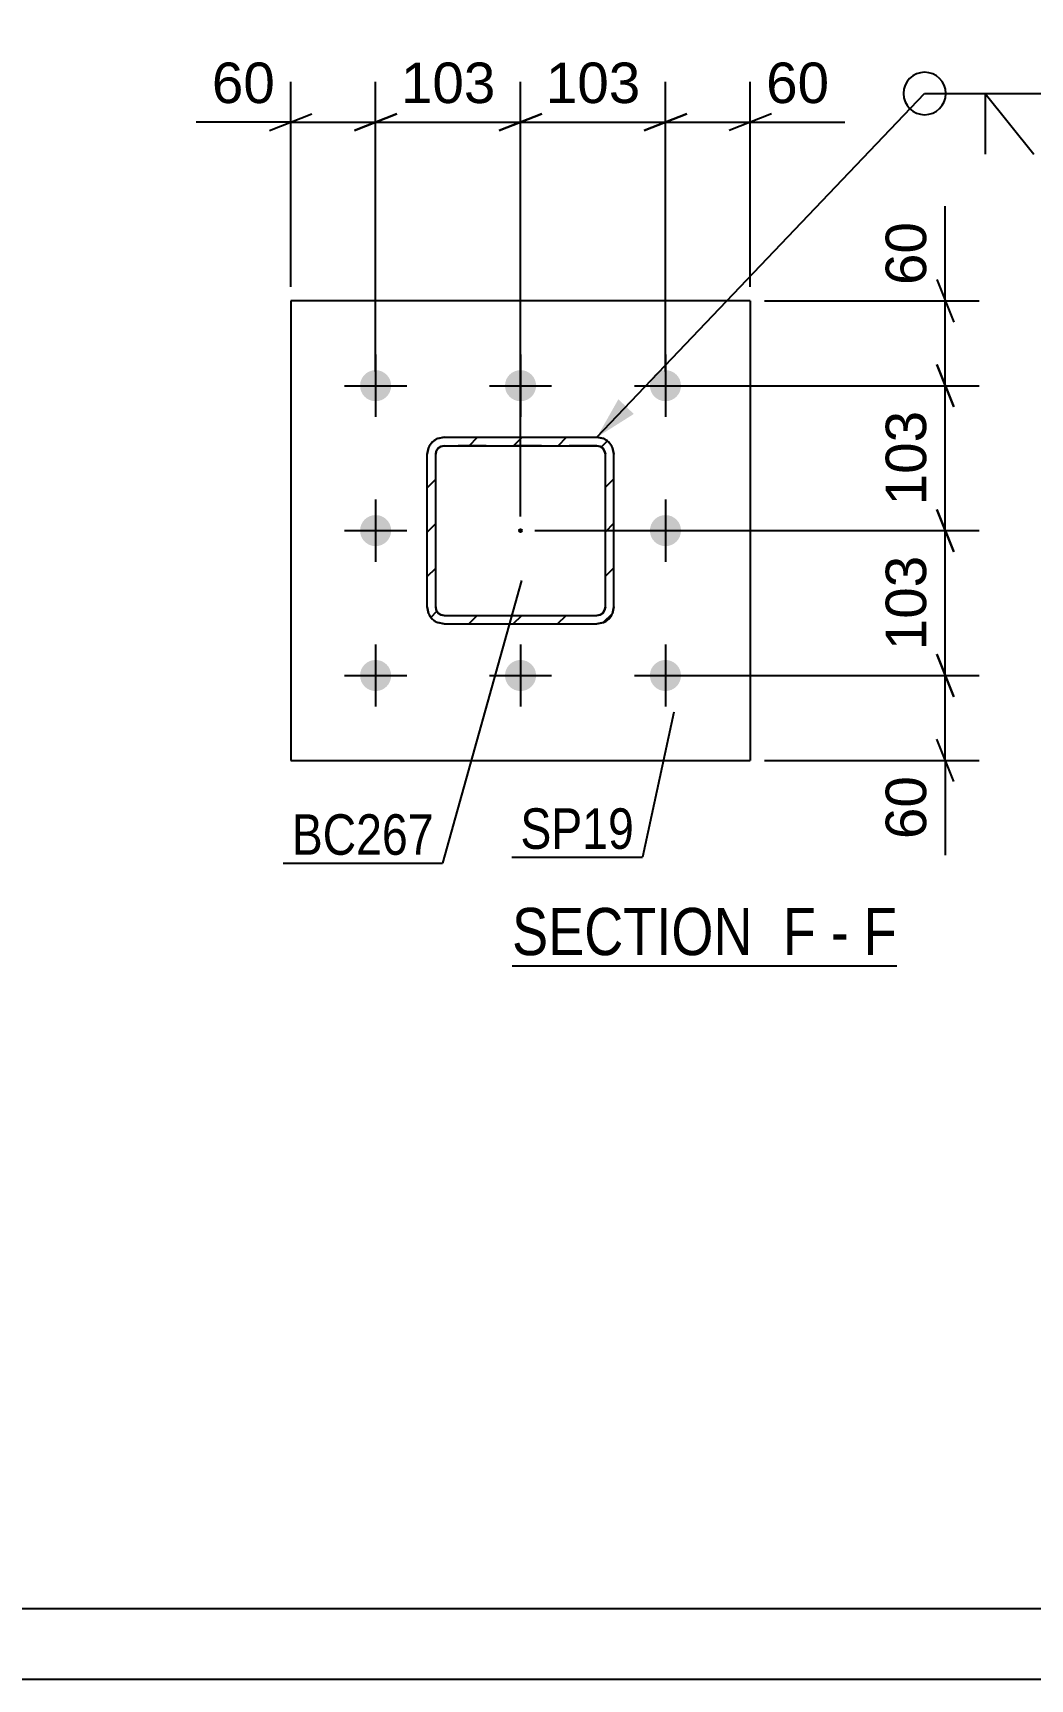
# Model space of a CAD drawing. Header units: millimetres. Extents: x -116 to 725, y -385 to 209.
# Drawn here: x 214.9 to 285.4, y -385.1 to -268.7 of the extents above; entities that cross this region are included whole.
import ezdxf

# ---------------------------------------------------------------- set-up
doc = ezdxf.new("R2010")
doc.units = ezdxf.units.MM
doc.linetypes.add('DXK_LINE_DOT2', pattern=[3.9198, 1.9599, -1.9599])
doc.linetypes.add('DXK_LINE_DOT3', pattern=[5.9187, 2.979, -0.9799, 0.9799, -0.9799])
doc.styles.add('Arial', font='arial.ttf', dxfattribs={"height": 0.2})
doc.styles.add('Arial Narrow', font='ARIALN.TTF', dxfattribs={"height": 0.2})

# ---------------------------------------------------------------- blocks, each defined once
blk = doc.blocks.new('Unknown-203724257-1113')
at = {"color": 5, "linetype": 'Continuous'}
for p, q in [((-110.93, -380.13), (720.07, -380.13)), ((-115.93, -385.13), (725.07, -385.13))]:
    blk.add_line(p, q, dxfattribs=at)
blk = doc.blocks.new('Unknown-203724257-16 - 7663')
at = {"color": 6, "linetype": 'Continuous'}
blk.add_line((248.76, -334.67), (275.97, -334.67), dxfattribs=at)
at = {"color": 0, "linetype": 'Continuous'}
for points in [[(266.86, -333.92), (266.86, -330.42), (248.76, -330.42), (248.76, -333.92)], [(270.26, -333.92), (270.26, -330.42), (267.91, -330.42), (267.91, -333.92)], [(272.58, -333.92), (272.58, -330.42), (271.31, -330.42), (271.31, -333.92)], [(275.97, -333.92), (275.97, -330.42), (273.63, -330.42), (273.63, -333.92)]]:
    blk.add_wipeout(points, dxfattribs=at)
at = {"color": 7, "linetype": 'Continuous', "style": 'Arial Narrow'}
for s, p in [('SECTION ', (248.76, -333.92)), ('F', (267.91, -333.92)), ('F', (273.63, -333.92)), ('-', (271.31, -333.92))]:
    blk.add_text(s, height=3.34, dxfattribs=at).set_placement(p)
blk = doc.blocks.new('Part-203724257-7722 - 7663')
at = {"linetype": 'Continuous'}
h = blk.add_hatch(dxfattribs=at)
h.set_pattern_fill('', scale=0.7, style=0, pattern_type=0)
h.set_pattern_definition([(45, (255.2162, -310.4003), (-1.57154, 1.57154), [])])
h.paths.add_polyline_path([(254.76, -310.49), (255.22, -310.4), (255.61, -310.14), (255.87, -309.75), (255.96, -309.29), (255.96, -298.49), (255.87, -298.03), (255.61, -297.64), (255.22, -297.38), (254.76, -297.29), (243.96, -297.29), (243.5, -297.38), (243.11, -297.64), (242.85, -298.03), (242.76, -298.49), (242.76, -309.29), (242.85, -309.75), (243.11, -310.14), (243.5, -310.4), (243.96, -310.49)])
h.paths.add_polyline_path([(243.96, -309.89), (243.73, -309.85), (243.53, -309.72), (243.4, -309.52), (243.36, -309.29), (243.36, -298.49), (243.4, -298.26), (243.53, -298.07), (243.73, -297.94), (243.96, -297.89), (254.76, -297.89), (254.99, -297.94), (255.18, -298.07), (255.31, -298.26), (255.36, -298.49), (255.36, -309.29), (255.31, -309.52), (255.18, -309.72), (254.99, -309.85), (254.76, -309.89)])
blk.add_hatch(color=246, dxfattribs=at).paths.add_polyline_path([(249.36, -303.99, -1), (249.36, -303.79, -1)])
at = {"color": 7, "linetype": 'DXK_LINE_DOT2'}
for p, q in [((242.76, -298.49), (242.85, -298.03)), ((243.53, -298.07), (243.4, -298.26)), ((243.5, -297.38), (243.96, -297.29)), ((243.73, -297.94), (243.53, -298.07)), ((243.96, -297.89), (243.73, -297.94)), ((243.96, -297.29), (254.76, -297.29)), ((254.76, -297.89), (243.96, -297.89)), ((254.76, -297.29), (255.22, -297.38)), ((254.99, -297.94), (254.76, -297.89)), ((255.18, -298.07), (254.99, -297.94)), ((255.31, -298.26), (255.18, -298.07)), ((255.87, -298.03), (255.96, -298.49)), ((242.76, -309.29), (242.76, -298.49)), ((243.4, -298.26), (243.36, -298.49)), ((243.36, -309.29), (243.36, -298.49)), ((255.36, -298.49), (255.31, -298.26)), ((255.36, -309.29), (255.36, -298.49)), ((255.96, -309.29), (255.96, -298.49)), ((242.85, -309.75), (242.76, -309.29)), ((243.36, -309.29), (243.4, -309.52)), ((243.4, -309.52), (243.53, -309.72)), ((243.53, -309.72), (243.73, -309.85)), ((254.99, -309.85), (255.18, -309.72)), ((255.18, -309.72), (255.31, -309.52)), ((255.31, -309.52), (255.36, -309.29)), ((255.96, -309.29), (255.87, -309.75)), ((243.96, -310.49), (243.5, -310.4)), ((243.73, -309.85), (243.96, -309.89)), ((243.96, -309.89), (254.76, -309.89)), ((243.96, -310.49), (254.76, -310.49)), ((254.76, -309.89), (254.99, -309.85)), ((255.22, -310.4), (254.76, -310.49))]:
    blk.add_line(p, q, dxfattribs=at)
at = {"color": 2, "linetype": 'Continuous'}
for p, q in [((242.85, -298.03), (242.76, -298.49)), ((243.4, -298.26), (243.53, -298.07)), ((243.96, -297.29), (243.5, -297.38)), ((243.53, -298.07), (243.73, -297.94)), ((243.73, -297.94), (243.96, -297.89)), ((243.96, -297.29), (254.76, -297.29)), ((243.96, -297.89), (254.76, -297.89)), ((255.22, -297.38), (254.76, -297.29)), ((254.76, -297.89), (254.99, -297.94)), ((254.99, -297.94), (255.18, -298.07)), ((255.18, -298.07), (255.31, -298.26)), ((255.96, -298.49), (255.87, -298.03)), ((242.76, -309.29), (242.76, -298.49)), ((243.36, -298.49), (243.4, -298.26)), ((243.36, -309.29), (243.36, -298.49)), ((255.31, -298.26), (255.36, -298.49)), ((255.36, -309.29), (255.36, -298.49)), ((255.96, -309.29), (255.96, -298.49)), ((242.76, -309.29), (242.85, -309.75)), ((243.4, -309.52), (243.36, -309.29)), ((243.53, -309.72), (243.4, -309.52)), ((243.73, -309.85), (243.53, -309.72)), ((255.18, -309.72), (254.99, -309.85)), ((255.31, -309.52), (255.18, -309.72)), ((255.36, -309.29), (255.31, -309.52)), ((255.87, -309.75), (255.96, -309.29)), ((243.5, -310.4), (243.96, -310.49)), ((243.96, -309.89), (243.73, -309.85)), ((243.96, -309.89), (254.76, -309.89)), ((243.96, -310.49), (254.76, -310.49)), ((254.99, -309.85), (254.76, -309.89)), ((254.76, -310.49), (255.22, -310.4))]:
    blk.add_line(p, q, dxfattribs=at)
at = {"color": 7, "linetype": 'DXK_LINE_DOT3'}
blk.add_line((249.36, -303.89), (249.36, -303.89), dxfattribs=at)
at = {"color": 246, "linetype": 'DXK_LINE_DOT2'}
blk.add_line((249.36, -303.89), (249.36, -303.89), dxfattribs=at)
at = {"color": 246, "linetype": 'Continuous'}
blk.add_circle((249.36, -303.89), 0.1, dxfattribs=at)
at = {"color": 7, "linetype": 'DXK_LINE_DOT2'}
for centre, start, end in [((243.96, -298.49), 112.5, 157.5), ((254.76, -298.49), 22.5, 67.5), ((243.96, -309.29), 202.5, 247.5), ((254.76, -309.29), 292.5, 337.5)]:
    blk.add_arc(centre, 1.2, start, end, dxfattribs=at)
at = {"color": 2, "linetype": 'Continuous'}
for centre, start, end in [((243.96, -298.49), 112.5, 157.5), ((254.76, -298.49), 22.5, 67.5), ((243.96, -309.29), 202.5, 247.5), ((254.76, -309.29), 292.5, 337.5)]:
    blk.add_arc(centre, 1.2, start, end, dxfattribs=at)
blk = doc.blocks.new('Bolt-203724257-7725 - 7663')
at = {"linetype": 'Continuous'}
for points in [[(240.21, -293.64, -1), (238.01, -293.64, -1)], [(250.46, -293.64, -1), (248.26, -293.64, -1)], [(260.71, -293.64, -1), (258.51, -293.64, -1)], [(240.21, -303.89, -1), (238.01, -303.89, -1)], [(260.71, -303.89, -1), (258.51, -303.89, -1)], [(240.21, -314.14, -1), (238.01, -314.14, -1)], [(250.46, -314.14, -1), (248.26, -314.14, -1)], [(260.71, -314.14, -1), (258.51, -314.14, -1)]]:
    blk.add_hatch(color=1, dxfattribs=at).paths.add_polyline_path(points)
at = {"color": 1, "linetype": 'Continuous'}
for p, q in [((239.11, -291.44), (239.11, -295.84)), ((249.36, -291.44), (249.36, -295.84)), ((259.61, -291.44), (259.61, -295.84)), ((236.91, -293.64), (241.31, -293.64)), ((247.16, -293.64), (251.56, -293.64)), ((257.41, -293.64), (261.81, -293.64)), ((239.11, -301.69), (239.11, -306.09)), ((259.61, -301.69), (259.61, -306.09)), ((236.91, -303.89), (241.31, -303.89)), ((257.41, -303.89), (261.81, -303.89)), ((239.11, -311.94), (239.11, -316.34)), ((249.36, -311.94), (249.36, -316.34)), ((259.61, -311.94), (259.61, -316.34)), ((236.91, -314.14), (241.31, -314.14)), ((247.16, -314.14), (251.56, -314.14)), ((257.41, -314.14), (261.81, -314.14))]:
    blk.add_line(p, q, dxfattribs=at)
blk = doc.blocks.new('Part-203724257-7825 - 7663')
at = {"color": 2, "linetype": 'Continuous'}
for p, q in [((233.11, -287.64), (233.11, -320.14)), ((265.61, -287.64), (233.11, -287.64)), ((265.61, -287.64), (265.61, -320.14)), ((233.11, -320.14), (265.61, -320.14))]:
    blk.add_line(p, q, dxfattribs=at)
blk = doc.blocks.new('StraightDimension-203724257-7923 - 7663')
at = {"color": 7, "linetype": 'Continuous'}
for p, q in [((278.8, -292.14), (280, -295.14)), ((260.61, -293.64), (281.8, -293.64)), ((279.4, -303.89), (279.4, -293.64)), ((280, -305.39), (278.8, -302.39)), ((250.36, -303.89), (281.8, -303.89))]:
    blk.add_line(p, q, dxfattribs=at)
at = {"color": 0}
blk.add_wipeout([(278.65, -294.83), (274.45, -294.83), (274.45, -302.7), (278.65, -302.7)], dxfattribs=at)
at = {"color": 3, "style": 'Arial'}
blk.add_text('103', height=2.865, rotation=90.0002, dxfattribs=at).set_placement((278.05, -302.1))
blk = doc.blocks.new('StraightDimension-203724257-7913 - 7663')
at = {"color": 7, "linetype": 'Continuous'}
for p, q in [((279.4, -287.64), (279.4, -280.94)), ((279.4, -287.64), (279.4, -280.94)), ((278.8, -286.14), (280, -289.14)), ((266.61, -287.64), (281.8, -287.64)), ((279.4, -293.64), (279.4, -287.64)), ((280, -295.14), (278.8, -292.14)), ((260.61, -293.64), (281.8, -293.64))]:
    blk.add_line(p, q, dxfattribs=at)
at = {"color": 0}
blk.add_wipeout([(278.65, -281.47), (274.45, -281.47), (274.45, -287.12), (278.65, -287.12)], dxfattribs=at)
at = {"color": 3, "style": 'Arial'}
blk.add_text('60', height=2.865, rotation=90.0002, dxfattribs=at).set_placement((278.05, -286.52))
blk = doc.blocks.new('StraightDimension-203724257-7884 - 7663')
at = {"color": 7, "linetype": 'Continuous'}
for p, q in [((239.11, -292.64), (239.11, -272.15)), ((249.36, -302.89), (249.36, -272.15)), ((237.61, -275.6), (240.61, -274.4)), ((250.86, -274.4), (247.86, -275.6)), ((239.11, -275), (249.36, -275))]:
    blk.add_line(p, q, dxfattribs=at)
at = {"color": 0}
blk.add_wipeout([(248.17, -274.25), (248.17, -270.05), (240.3, -270.05), (240.3, -274.25)], dxfattribs=at)
at = {"color": 3, "style": 'Arial'}
blk.add_text('103', height=2.865, dxfattribs=at).set_placement((240.9, -273.65))
blk = doc.blocks.new('StraightDimension-203724257-7855 - 7663')
at = {"color": 7, "linetype": 'Continuous'}
for p, q in [((259.61, -292.64), (259.61, -272.15)), ((265.61, -286.64), (265.61, -272.15)), ((258.11, -275.6), (261.11, -274.4)), ((267.11, -274.4), (264.11, -275.6)), ((259.61, -275), (265.61, -275)), ((265.61, -275), (272.3, -275)), ((265.61, -275), (272.3, -275))]:
    blk.add_line(p, q, dxfattribs=at)
at = {"color": 0}
blk.add_wipeout([(271.78, -274.25), (271.78, -270.05), (266.13, -270.05), (266.13, -274.25)], dxfattribs=at)
at = {"color": 3, "style": 'Arial'}
blk.add_text('60', height=2.865, dxfattribs=at).set_placement((266.73, -273.65))
blk = doc.blocks.new('StraightDimension-203724257-7865 - 7663')
at = {"color": 7, "linetype": 'Continuous'}
for p, q in [((249.36, -302.89), (249.36, -272.15)), ((259.61, -292.64), (259.61, -272.15)), ((247.86, -275.6), (250.86, -274.4)), ((261.11, -274.4), (258.11, -275.6)), ((249.36, -275), (259.61, -275))]:
    blk.add_line(p, q, dxfattribs=at)
at = {"color": 0}
blk.add_wipeout([(258.42, -274.25), (258.42, -270.05), (250.55, -270.05), (250.55, -274.25)], dxfattribs=at)
at = {"color": 3, "style": 'Arial'}
blk.add_text('103', height=2.865, dxfattribs=at).set_placement((251.15, -273.65))
blk = doc.blocks.new('StraightDimension-203724257-7874 - 7663')
at = {"color": 7, "linetype": 'Continuous'}
for p, q in [((233.11, -286.64), (233.11, -272.15)), ((239.11, -292.64), (239.11, -272.15)), ((231.61, -275.6), (234.61, -274.4)), ((240.61, -274.4), (237.61, -275.6)), ((233.11, -275), (226.41, -275)), ((233.11, -275), (226.41, -275)), ((233.11, -275), (239.11, -275))]:
    blk.add_line(p, q, dxfattribs=at)
at = {"color": 0}
blk.add_wipeout([(232.58, -274.25), (232.58, -270.05), (226.93, -270.05), (226.93, -274.25)], dxfattribs=at)
at = {"color": 3, "style": 'Arial'}
blk.add_text('60', height=2.865, dxfattribs=at).set_placement((227.53, -273.65))
blk = doc.blocks.new('StraightDimension-203724257-7894 - 7663')
at = {"color": 7, "linetype": 'Continuous'}
for p, q in [((278.8, -302.39), (280, -305.39)), ((250.36, -303.89), (281.8, -303.89)), ((279.4, -314.14), (279.4, -303.89)), ((280, -315.64), (278.8, -312.64)), ((260.61, -314.14), (281.8, -314.14))]:
    blk.add_line(p, q, dxfattribs=at)
at = {"color": 0}
blk.add_wipeout([(278.65, -305.08), (274.45, -305.08), (274.45, -312.95), (278.65, -312.95)], dxfattribs=at)
at = {"color": 3, "style": 'Arial'}
blk.add_text('103', height=2.865, rotation=90.0002, dxfattribs=at).set_placement((278.05, -312.35))
blk = doc.blocks.new('StraightDimension-203724257-7903 - 7663')
at = {"color": 7, "linetype": 'Continuous'}
for p, q in [((278.8, -312.64), (280, -315.64)), ((260.61, -314.14), (281.8, -314.14)), ((279.4, -320.14), (279.4, -314.14)), ((280, -321.64), (278.8, -318.64)), ((266.61, -320.14), (281.8, -320.14)), ((279.4, -320.14), (279.4, -326.84)), ((279.4, -320.14), (279.4, -326.84))]:
    blk.add_line(p, q, dxfattribs=at)
at = {"color": 0}
blk.add_wipeout([(278.65, -320.67), (274.45, -320.67), (274.45, -326.31), (278.65, -326.31)], dxfattribs=at)
at = {"color": 3, "style": 'Arial'}
blk.add_text('60', height=2.865, rotation=90.0002, dxfattribs=at).set_placement((278.05, -325.71))
blk = doc.blocks.new('Mark-203724257-7718 - 7663')
at = {"color": 30, "linetype": 'Continuous'}
for p in [(249.43, -307.42), (232.58, -327.42)]:
    blk.add_line(p, (243.83, -327.42), dxfattribs=at)
at = {"color": 0}
blk.add_wipeout([(243.23, -326.82), (243.23, -323.82), (233.18, -323.82), (233.18, -326.82)], dxfattribs=at)
blk.add_wipeout([(243.23, -326.82), (243.23, -323.82), (233.18, -323.82), (233.18, -326.82)], dxfattribs=at)
at = {"color": 3, "style": 'Arial Narrow'}
blk.add_text('BC267', height=2.863, dxfattribs=at).set_placement((233.18, -326.82))
blk = doc.blocks.new('Mark-203724257-7821 - 7663')
at = {"color": 30, "linetype": 'Continuous'}
for p in [(260.21, -316.73), (248.75, -327)]:
    blk.add_line(p, (257.99, -327), dxfattribs=at)
at = {"color": 0}
blk.add_wipeout([(257.39, -326.4), (257.39, -323.4), (249.35, -323.4), (249.35, -326.4)], dxfattribs=at)
blk.add_wipeout([(257.39, -326.4), (257.39, -323.4), (249.35, -323.4), (249.35, -326.4)], dxfattribs=at)
at = {"color": 3, "style": 'Arial Narrow'}
blk.add_text('SP19', height=2.863, dxfattribs=at).set_placement((249.35, -326.4))
blk = doc.blocks.new('WeldMark-203724257-7932 - 7663')
at = {"linetype": 'Continuous'}
blk.add_hatch(color=30, dxfattribs=at).paths.add_polyline_path([(257.37, -295.64), (254.76, -297.29), (256.28, -294.6)])
at = {"color": 30, "linetype": 'Continuous'}
for p, q in [((254.76, -297.29), (277.94, -272.97)), ((277.94, -272.97), (286.94, -272.97))]:
    blk.add_line(p, q, dxfattribs=at)
at = {"color": 3, "linetype": 'Continuous'}
for q in [(285.66, -277.26), (282.23, -277.26)]:
    blk.add_line((282.23, -272.97), q, dxfattribs=at)
for start, end in [(90, 270), (270, 90)]:
    blk.add_arc((277.94, -272.97), 1.5, start, end, dxfattribs=at)
at = {"color": 0, "linetype": 'Continuous'}
blk.add_wipeout([(298.32, -273.87), (298.32, -270.87), (290.54, -270.87), (290.54, -273.87)], dxfattribs=at)
blk.add_wipeout([(298.32, -273.87), (298.32, -270.87), (290.54, -270.87), (290.54, -273.87)], dxfattribs=at)
at = {"color": 3, "linetype": 'Continuous'}
for q in [(291.23, -268.69), (291.23, -277.26)]:
    blk.add_line((286.94, -272.97), q, dxfattribs=at)
at = {"color": 3, "linetype": 'Continuous', "style": 'Arial'}
blk.add_text('TYP', height=2.865, dxfattribs=at).set_placement((290.54, -273.87))

msp = doc.modelspace()

# ---------------------------------------------------------------- block references
for name in ['Unknown-203724257-1113', 'Part-203724257-7825 - 7663', 'Bolt-203724257-7725 - 7663', 'Part-203724257-7722 - 7663']:
    msp.add_blockref(name, (0, 0))

# ---------------------------------------------------------------- next in the draw order: block references
for name in ['StraightDimension-203724257-7923 - 7663', 'Mark-203724257-7718 - 7663', 'Unknown-203724257-16 - 7663']:
    msp.add_blockref(name, (0, 0))

# ---------------------------------------------------------------- next in the draw order: block references
for name in ['StraightDimension-203724257-7884 - 7663', 'StraightDimension-203724257-7913 - 7663']:
    msp.add_blockref(name, (0, 0))

# ---------------------------------------------------------------- next in the draw order: block references
for name in ['StraightDimension-203724257-7874 - 7663', 'StraightDimension-203724257-7855 - 7663']:
    msp.add_blockref(name, (0, 0))

# ---------------------------------------------------------------- next in the draw order: block references
msp.add_blockref('StraightDimension-203724257-7865 - 7663', (0, 0))

# ---------------------------------------------------------------- next in the draw order: block references
for name in ['WeldMark-203724257-7932 - 7663', 'StraightDimension-203724257-7894 - 7663']:
    msp.add_blockref(name, (0, 0))

# ---------------------------------------------------------------- next in the draw order: block references
msp.add_blockref('StraightDimension-203724257-7903 - 7663', (0, 0))

# ---------------------------------------------------------------- next in the draw order: block references
msp.add_blockref('Mark-203724257-7821 - 7663', (0, 0))

doc.saveas('drawing.dxf')
